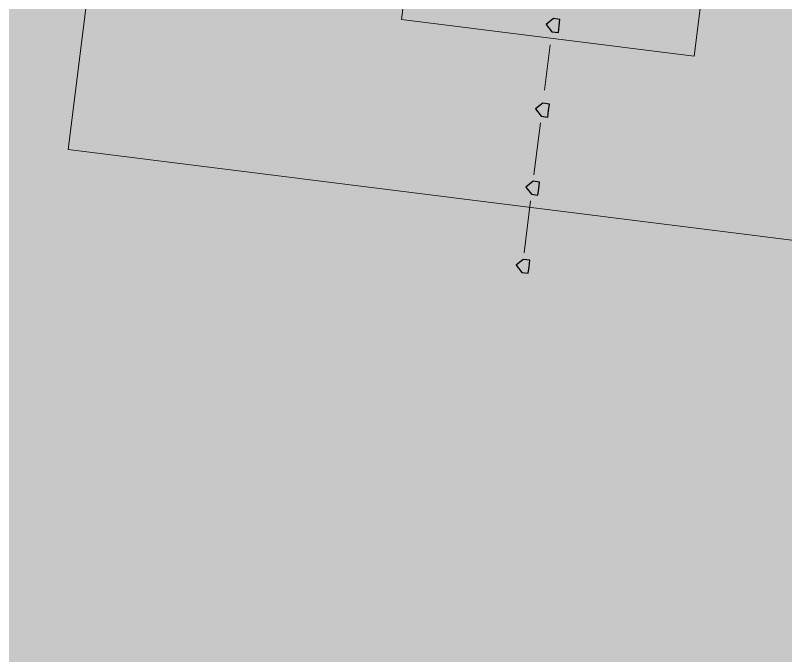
# Model space of a CAD drawing. Header units: metres. Extents: x -4 to 509425, y 7549 to 4732445.
# Drawn here: x 476005.801 to 476006.797, y 4719777.297 to 4719778.124 of the extents above; entities that cross this region are included whole.
import ezdxf

# ---------------------------------------------------------------- set-up
doc = ezdxf.new("R2010")
doc.units = ezdxf.units.M
doc.header["$LTSCALE"] = 0.01
doc.header["$MEASUREMENT"] = 0
doc.layers.get('0').update_dxf_attribs({"lineweight": 0})
doc.layers.add('_SUBESTACIÓN', color=1, linetype='Continuous')
doc.layers.add('SUBESTACION LA VID', color=253, linetype='Continuous')

# ---------------------------------------------------------------- blocks, each defined once
blk = doc.blocks.new('A$Cfff6051d')
at = {"layer": 'SUBESTACION LA VID', "transparency": 33554687}
h = blk.add_hatch(color=256, dxfattribs=at)
h.dxf.hatch_style = 2
h.paths.add_polyline_path([(476006.504, 4719778.11021), (476006.50505, 4719778.11861), (476006.49665, 4719778.11966), (476006.4872, 4719778.11231), (476006.49454, 4719778.10286), (476006.50294, 4719778.10181)])
h = blk.add_hatch(color=256, dxfattribs=at)
h.dxf.hatch_style = 2
h.paths.add_polyline_path([(476006.4903, 4719778.001), (476006.49136, 4719778.00941), (476006.48296, 4719778.01046), (476006.4735, 4719778.0031), (476006.48085, 4719777.99365), (476006.48925, 4719777.9926)])
h = blk.add_hatch(color=256, dxfattribs=at)
h.dxf.hatch_style = 2
h.paths.add_polyline_path([(476006.47767, 4719777.9002), (476006.47872, 4719777.9086), (476006.47032, 4719777.90965), (476006.46087, 4719777.9023), (476006.46821, 4719777.89285), (476006.47661, 4719777.8918)])
h = blk.add_hatch(color=256, dxfattribs=at)
h.dxf.hatch_style = 2
h.paths.add_polyline_path([(476006.46503, 4719777.7994), (476006.46608, 4719777.8078), (476006.45768, 4719777.80885), (476006.44823, 4719777.8015), (476006.45558, 4719777.79204), (476006.46398, 4719777.79099)])
at = {"layer": 'SUBESTACION LA VID', "lineweight": 15}
for p, q in [((476006.49244, 4719778.08606), (476006.48507, 4719778.02726)), ((476006.4798, 4719777.98525), (476006.47137, 4719777.91805)), ((476006.46716, 4719777.88445), (476006.45874, 4719777.81725))]:
    blk.add_line(p, q, dxfattribs=at)
for points in [[(476006.7039, 4719779.16022), (476006.8131, 4719779.14653), (476006.6783, 4719778.07129), (476006.30028, 4719778.11868), (476006.43508, 4719779.19392), (476006.54429, 4719779.18023)], [(476006.73201, 4719778.49971), (476007.14363, 4719778.4481), (476007.06253, 4719777.80128), (476005.86968, 4719777.95082), (476005.95078, 4719778.59765), (476006.35399, 4719778.5471)]]:
    blk.add_lwpolyline(points, dxfattribs=at)
at = {"layer": 'SUBESTACION LA VID'}
for points in [[(476006.504, 4719778.11021), (476006.50505, 4719778.11861), (476006.49665, 4719778.11966), (476006.4872, 4719778.11231), (476006.49454, 4719778.10286), (476006.50294, 4719778.10181)], [(476006.4903, 4719778.001), (476006.49136, 4719778.00941), (476006.48296, 4719778.01046), (476006.4735, 4719778.0031), (476006.48085, 4719777.99365), (476006.48925, 4719777.9926)], [(476006.47767, 4719777.9002), (476006.47872, 4719777.9086), (476006.47032, 4719777.90965), (476006.46087, 4719777.9023), (476006.46821, 4719777.89285), (476006.47661, 4719777.8918)], [(476006.46503, 4719777.7994), (476006.46608, 4719777.8078), (476006.45768, 4719777.80885), (476006.44823, 4719777.8015), (476006.45558, 4719777.79204), (476006.46398, 4719777.79099)]]:
    blk.add_lwpolyline(points, close=True, dxfattribs=at)
at = {"layer": 'SUBESTACION LA VID', "lineweight": 0}
for points in [[(476006.504, 4719778.11021), (476006.50505, 4719778.11861), (476006.49665, 4719778.11966), (476006.4872, 4719778.11231), (476006.49454, 4719778.10286), (476006.50294, 4719778.10181)], [(476006.4903, 4719778.001), (476006.49136, 4719778.00941), (476006.48296, 4719778.01046), (476006.4735, 4719778.0031), (476006.48085, 4719777.99365), (476006.48925, 4719777.9926)], [(476006.47767, 4719777.9002), (476006.47872, 4719777.9086), (476006.47032, 4719777.90965), (476006.46087, 4719777.9023), (476006.46821, 4719777.89285), (476006.47661, 4719777.8918)], [(476006.46503, 4719777.7994), (476006.46608, 4719777.8078), (476006.45768, 4719777.80885), (476006.44823, 4719777.8015), (476006.45558, 4719777.79204), (476006.46398, 4719777.79099)]]:
    blk.add_lwpolyline(points, close=True, dxfattribs=at)

msp = doc.modelspace()

# ---------------------------------------------------------------- hatches: boundary and pattern name
at = {"layer": '_SUBESTACIÓN', "transparency": 33554559}
h = msp.add_hatch(color=1, dxfattribs=at)
h.dxf.hatch_style = 1
h.paths.add_polyline_path([(475968.63988, 4719805.82503), (476089.93862, 4719790.61504), (476078.16862, 4719696.74002), (475956.86864, 4719711.95017)])

# ---------------------------------------------------------------- block references
at = {"linetype": 'Continuous'}
msp.add_blockref('A$Cfff6051d', (0, 0), dxfattribs=at)

doc.saveas('drawing.dxf')
